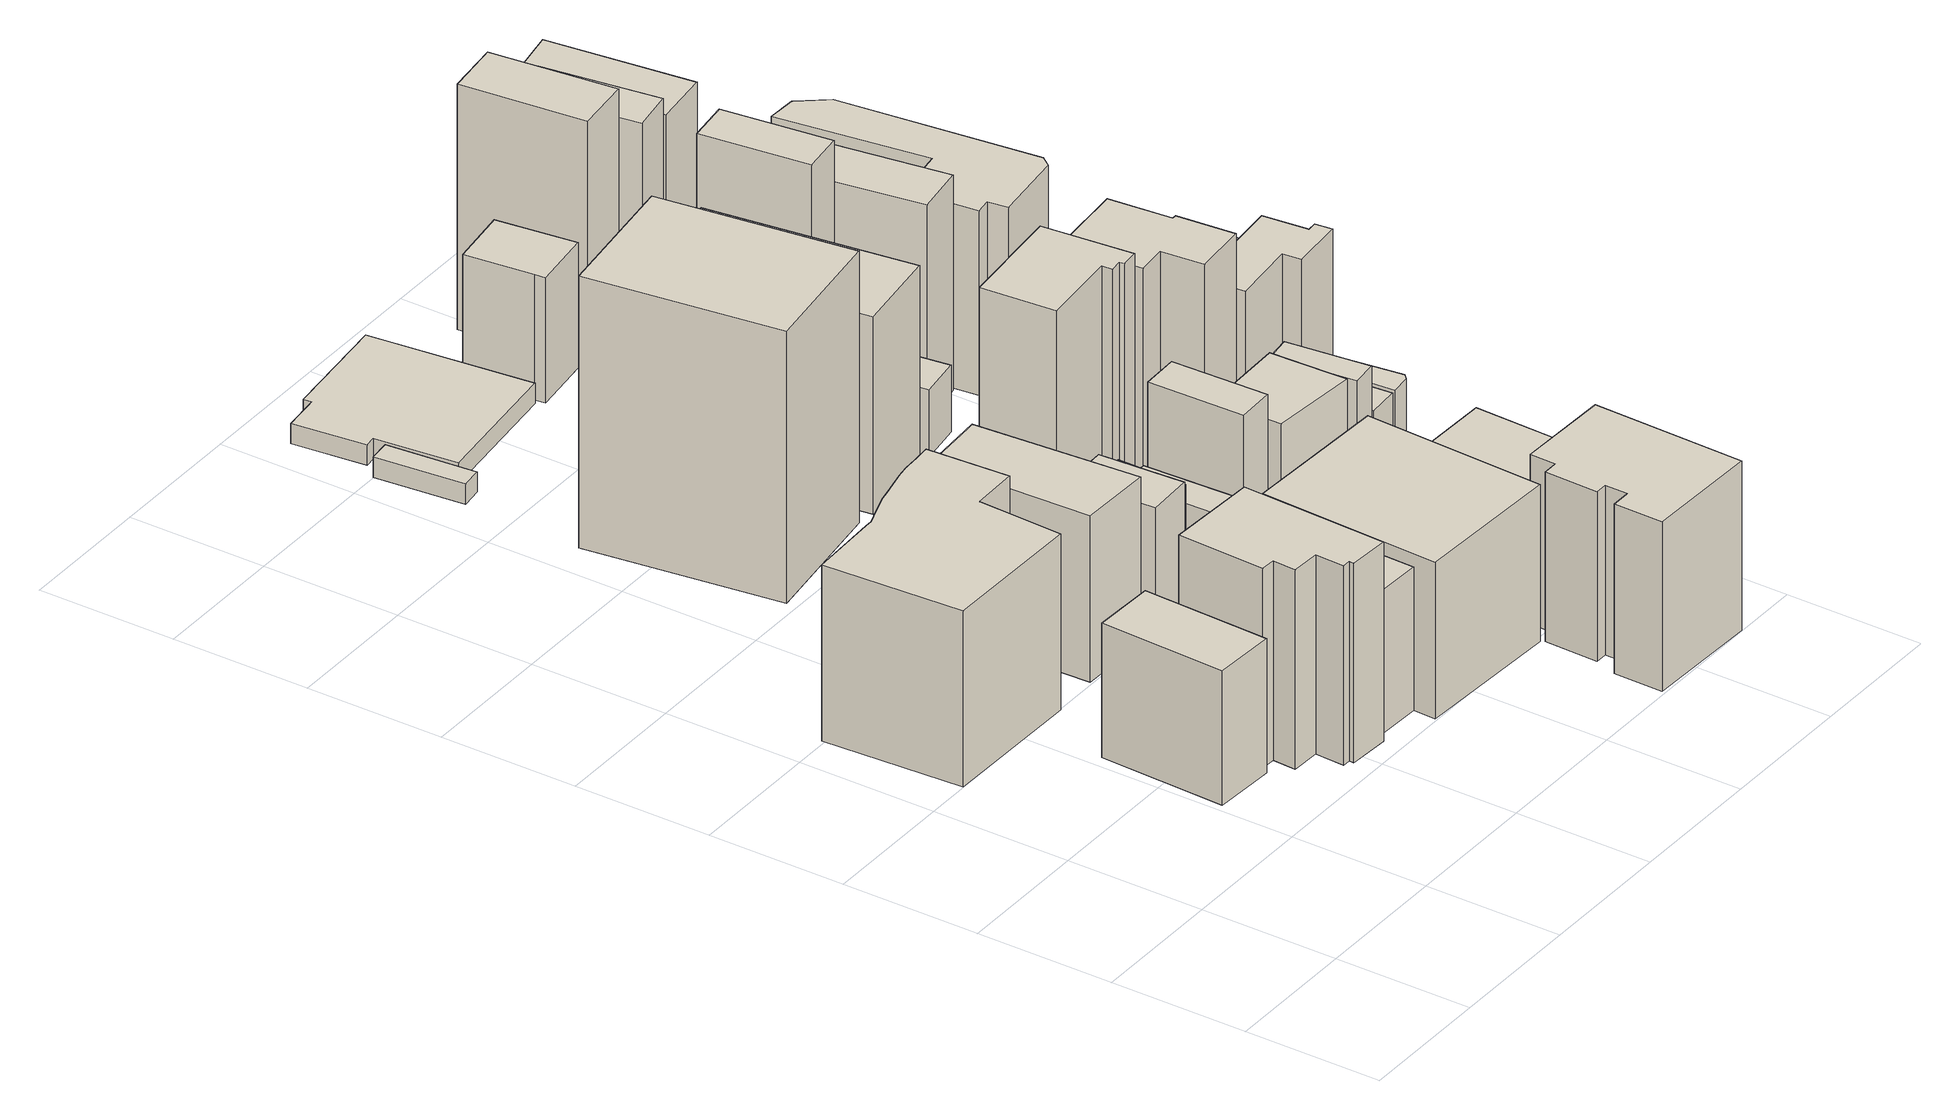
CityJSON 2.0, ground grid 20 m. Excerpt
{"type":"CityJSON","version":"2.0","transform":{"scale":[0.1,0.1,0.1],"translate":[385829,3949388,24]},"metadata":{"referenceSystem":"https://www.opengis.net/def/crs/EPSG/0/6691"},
"CityObjects":{
"building1":{"type":"Building","attributes":{"延べ面積換算係数":"1.00","大字・町コード":"53","町・丁目コード":"2","13+区市町村コード+大字・町コード+町・丁目コード":"13101053002","class":"3002","usage":"401","measuredHeight":26.1,"storeysAboveGround":6,"storeysBelowGround":0,"RiverFloodingRiskAttribute.description":"10","RiverFloodingRiskAttribute.rank":"1","RiverFloodingRiskAttribute.depth":0.02,"RiverFloodingRiskAttribute.adminType":"2","RiverFloodingRiskAttribute.scale":"2","BuildingDetailAttribute.buildingRoofEdgeArea":170.26,"BuildingDetailAttribute.fireproofStructureType":"1001","BuildingDetailAttribute.urbanPlanType":"21","BuildingDetailAttribute.areaClassificationType":"22","BuildingDetailAttribute.districtsAndZonesType":"10","BuildingDetailAttribute.landUseType":"212","BuildingDetailAttribute.detailedUsage":"1210","BuildingDetailAttribute.specifiedBuildingCoverageRate":80,"BuildingDetailAttribute.specifiedFloorAreaRate":600,"BuildingDetailAttribute.surveyYear":2021,"BuildingIDAttribute.prefecture":"13","BuildingIDAttribute.city":"13101"},"address":[{"country":"日本","locality":"東京都千代田区平河町二丁目"}],"geometry":[{"type":"Solid","lod":"1","boundaries":[[[[0,1,2,3]],[[2,4,5,3]],[[1,6,4,2]],[[0,7,6,1]],[[3,5,7,0]],[[4,6,7,5]]]]}]},
"building2":{"type":"Building","attributes":{"延べ面積換算係数":"1.00","大字・町コード":"53","町・丁目コード":"1","13+区市町村コード+大字・町コード+町・丁目コード":"13101053001","class":"3002","usage":"422","measuredHeight":43.1,"storeysAboveGround":9,"storeysBelowGround":1,"RiverFloodingRiskAttribute.description":"10","RiverFloodingRiskAttribute.rank":"1","RiverFloodingRiskAttribute.depth":0.04,"RiverFloodingRiskAttribute.adminType":"2","RiverFloodingRiskAttribute.scale":"2","BuildingDetailAttribute.buildingRoofEdgeArea":559.11,"BuildingDetailAttribute.fireproofStructureType":"1001","BuildingDetailAttribute.urbanPlanType":"21","BuildingDetailAttribute.areaClassificationType":"22","BuildingDetailAttribute.districtsAndZonesType":"10","BuildingDetailAttribute.landUseType":"214","BuildingDetailAttribute.detailedUsage":"1132","BuildingDetailAttribute.specifiedBuildingCoverageRate":80,"BuildingDetailAttribute.specifiedFloorAreaRate":600,"BuildingDetailAttribute.surveyYear":2021,"BuildingIDAttribute.prefecture":"13","BuildingIDAttribute.city":"13101"},"address":[{"country":"日本","locality":"東京都千代田区平河町一丁目"}],"geometry":[{"type":"Solid","lod":"1","boundaries":[[[[8,9,10,11,12,13,14,15,16,17,18,19,20,21]],[[20,22,23,21]],[[19,24,22,20]],[[18,25,24,19]],[[17,26,25,18]],[[16,27,26,17]],[[15,28,27,16]],[[14,29,28,15]],[[13,30,29,14]],[[12,31,30,13]],[[11,32,31,12]],[[10,33,32,11]],[[9,34,33,10]],[[8,35,34,9]],[[21,23,35,8]],[[22,24,25,26,27,28,29,30,31,32,33,34,35,23]]]]}]},
"building3":{"type":"Building","attributes":{"延べ面積換算係数":"1.00","大字・町コード":"53","町・丁目コード":"2","13+区市町村コード+大字・町コード+町・丁目コード":"13101053002","class":"3002","usage":"412","measuredHeight":32.1,"storeysAboveGround":9,"storeysBelowGround":0,"RiverFloodingRiskAttribute.description":"10","RiverFloodingRiskAttribute.rank":"1","RiverFloodingRiskAttribute.depth":0.04,"RiverFloodingRiskAttribute.adminType":"2","RiverFloodingRiskAttribute.scale":"2","BuildingDetailAttribute.buildingRoofEdgeArea":287.64,"BuildingDetailAttribute.fireproofStructureType":"1001","BuildingDetailAttribute.urbanPlanType":"21","BuildingDetailAttribute.areaClassificationType":"22","BuildingDetailAttribute.districtsAndZonesType":"6","BuildingDetailAttribute.landUseType":"211","BuildingDetailAttribute.detailedUsage":"1320","BuildingDetailAttribute.specifiedBuildingCoverageRate":60,"BuildingDetailAttribute.specifiedFloorAreaRate":400,"BuildingDetailAttribute.surveyYear":2021,"BuildingIDAttribute.prefecture":"13","BuildingIDAttribute.city":"13101"},"address":[{"country":"日本","locality":"東京都千代田区平河町二丁目"}],"geometry":[{"type":"Solid","lod":"1","boundaries":[[[[36,37,38,39,40,41,42,43,44,45]],[[44,46,47,45]],[[43,48,46,44]],[[42,49,48,43]],[[41,50,49,42]],[[40,51,50,41]],[[39,52,51,40]],[[38,53,52,39]],[[37,54,53,38]],[[36,55,54,37]],[[45,47,55,36]],[[46,48,49,50,51,52,53,54,55,47]]]]}]},
"building4":{"type":"Building","attributes":{"延べ面積換算係数":"1.00","大字・町コード":"53","町・丁目コード":"2","13+区市町村コード+大字・町コード+町・丁目コード":"13101053002","class":"3002","usage":"401","measuredHeight":28.5,"storeysAboveGround":7,"storeysBelowGround":1,"RiverFloodingRiskAttribute.description":"10","RiverFloodingRiskAttribute.rank":"1","RiverFloodingRiskAttribute.depth":0.13,"RiverFloodingRiskAttribute.adminType":"2","RiverFloodingRiskAttribute.scale":"2","BuildingDetailAttribute.buildingRoofEdgeArea":133.7,"BuildingDetailAttribute.fireproofStructureType":"1001","BuildingDetailAttribute.urbanPlanType":"21","BuildingDetailAttribute.areaClassificationType":"22","BuildingDetailAttribute.districtsAndZonesType":"6","BuildingDetailAttribute.landUseType":"212","BuildingDetailAttribute.detailedUsage":"1210","BuildingDetailAttribute.specifiedBuildingCoverageRate":60,"BuildingDetailAttribute.specifiedFloorAreaRate":400,"BuildingDetailAttribute.surveyYear":2021,"BuildingIDAttribute.prefecture":"13","BuildingIDAttribute.city":"13101"},"address":[{"country":"日本","locality":"東京都千代田区平河町二丁目"}],"geometry":[{"type":"Solid","lod":"1","boundaries":[[[[56,57,58,59]],[[58,60,61,59]],[[57,62,60,58]],[[56,63,62,57]],[[59,61,63,56]],[[60,62,63,61]]]]}]},
"building5":{"type":"Building","attributes":{"延べ面積換算係数":"1.00","大字・町コード":"53","町・丁目コード":"1","13+区市町村コード+大字・町コード+町・丁目コード":"13101053001","class":"3002","usage":"401","measuredHeight":33.7,"storeysAboveGround":7,"storeysBelowGround":1,"RiverFloodingRiskAttribute.description":"10","RiverFloodingRiskAttribute.rank":"1","RiverFloodingRiskAttribute.depth":0.04,"RiverFloodingRiskAttribute.adminType":"2","RiverFloodingRiskAttribute.scale":"2","BuildingDetailAttribute.buildingRoofEdgeArea":125.47,"BuildingDetailAttribute.fireproofStructureType":"1001","BuildingDetailAttribute.urbanPlanType":"21","BuildingDetailAttribute.areaClassificationType":"22","BuildingDetailAttribute.districtsAndZonesType":"10","BuildingDetailAttribute.landUseType":"212","BuildingDetailAttribute.detailedUsage":"1210","BuildingDetailAttribute.specifiedBuildingCoverageRate":80,"BuildingDetailAttribute.specifiedFloorAreaRate":600,"BuildingDetailAttribute.surveyYear":2021,"BuildingIDAttribute.prefecture":"13","BuildingIDAttribute.city":"13101"},"address":[{"country":"日本","locality":"東京都千代田区平河町一丁目"}],"geometry":[{"type":"Solid","lod":"1","boundaries":[[[[64,65,66,67]],[[66,68,69,67]],[[65,70,68,66]],[[64,71,70,65]],[[67,69,71,64]],[[68,70,71,69]]]]}]},
"building6":{"type":"Building","attributes":{"延べ面積換算係数":"1.00","大字・町コード":"40","町・丁目コード":"3","13+区市町村コード+大字・町コード+町・丁目コード":"13101040003","地区計画":"麹町地区","class":"3001","usage":"401","measuredHeight":-9999,"storeysAboveGround":5,"storeysBelowGround":0,"RiverFloodingRiskAttribute.description":"10","RiverFloodingRiskAttribute.rank":"1","RiverFloodingRiskAttribute.depth":0.02,"RiverFloodingRiskAttribute.adminType":"2","RiverFloodingRiskAttribute.scale":"2","BuildingDetailAttribute.buildingRoofEdgeArea":41.03,"BuildingDetailAttribute.fireproofStructureType":"1001","BuildingDetailAttribute.urbanPlanType":"21","BuildingDetailAttribute.areaClassificationType":"22","BuildingDetailAttribute.districtsAndZonesType":"10","BuildingDetailAttribute.landUseType":"212","BuildingDetailAttribute.detailedUsage":"1210","BuildingDetailAttribute.specifiedBuildingCoverageRate":80,"BuildingDetailAttribute.specifiedFloorAreaRate":700,"BuildingDetailAttribute.surveyYear":2021,"BuildingIDAttribute.prefecture":"13","BuildingIDAttribute.city":"13101"},"address":[{"country":"日本","locality":"東京都千代田区麹町三丁目"}],"geometry":[{"type":"Solid","lod":"1","boundaries":[[[[72,73,74,75]],[[74,76,77,75]],[[73,78,76,74]],[[72,79,78,73]],[[75,77,79,72]],[[76,78,79,77]]]]}]},
"building7":{"type":"Building","attributes":{"延べ面積換算係数":"1.00","大字・町コード":"53","町・丁目コード":"1","13+区市町村コード+大字・町コード+町・丁目コード":"13101053001","class":"3002","usage":"401","measuredHeight":43.9,"storeysAboveGround":10,"storeysBelowGround":3,"RiverFloodingRiskAttribute.description":"10","RiverFloodingRiskAttribute.rank":"1","RiverFloodingRiskAttribute.depth":0.01,"RiverFloodingRiskAttribute.adminType":"2","RiverFloodingRiskAttribute.scale":"2","BuildingDetailAttribute.buildingRoofEdgeArea":583.59,"BuildingDetailAttribute.fireproofStructureType":"1001","BuildingDetailAttribute.urbanPlanType":"21","BuildingDetailAttribute.areaClassificationType":"22","BuildingDetailAttribute.districtsAndZonesType":"10","BuildingDetailAttribute.landUseType":"212","BuildingDetailAttribute.detailedUsage":"1210","BuildingDetailAttribute.specifiedBuildingCoverageRate":80,"BuildingDetailAttribute.specifiedFloorAreaRate":600,"BuildingDetailAttribute.surveyYear":2021,"BuildingIDAttribute.prefecture":"13","BuildingIDAttribute.city":"13101"},"address":[{"country":"日本","locality":"東京都千代田区平河町一丁目"}],"geometry":[{"type":"Solid","lod":"1","boundaries":[[[[80,81,82,83]],[[82,84,85,83]],[[81,86,84,82]],[[80,87,86,81]],[[83,85,87,80]],[[84,86,87,85]]]]}]},
"building8":{"type":"Building","attributes":{"延べ面積換算係数":"1.00","大字・町コード":"53","町・丁目コード":"1","13+区市町村コード+大字・町コード+町・丁目コード":"13101053001","class":"3002","usage":"401","measuredHeight":27.4,"storeysAboveGround":6,"storeysBelowGround":1,"RiverFloodingRiskAttribute.description":"10","RiverFloodingRiskAttribute.rank":"1","RiverFloodingRiskAttribute.depth":0.11,"RiverFloodingRiskAttribute.adminType":"2","RiverFloodingRiskAttribute.scale":"2","BuildingDetailAttribute.buildingRoofEdgeArea":85.59,"BuildingDetailAttribute.fireproofStructureType":"1001","BuildingDetailAttribute.urbanPlanType":"21","BuildingDetailAttribute.areaClassificationType":"22","BuildingDetailAttribute.districtsAndZonesType":"10","BuildingDetailAttribute.landUseType":"212","BuildingDetailAttribute.detailedUsage":"1210","BuildingDetailAttribute.specifiedBuildingCoverageRate":80,"BuildingDetailAttribute.specifiedFloorAreaRate":500,"BuildingDetailAttribute.surveyYear":2021,"BuildingIDAttribute.prefecture":"13","BuildingIDAttribute.city":"13101"},"address":[{"country":"日本","locality":"東京都千代田区平河町一丁目"}],"geometry":[{"type":"Solid","lod":"1","boundaries":[[[[88,89,90,91]],[[90,92,93,91]],[[89,94,92,90]],[[88,95,94,89]],[[91,93,95,88]],[[92,94,95,93]]]]}]},
"building9":{"type":"Building","attributes":{"延べ面積換算係数":"0.80","大字・町コード":"53","町・丁目コード":"2","13+区市町村コード+大字・町コード+町・丁目コード":"13101053002","class":"3002","usage":"401","measuredHeight":28,"storeysAboveGround":6,"storeysBelowGround":1,"RiverFloodingRiskAttribute.description":"10","RiverFloodingRiskAttribute.rank":"1","RiverFloodingRiskAttribute.depth":0.17,"RiverFloodingRiskAttribute.adminType":"2","RiverFloodingRiskAttribute.scale":"2","BuildingDetailAttribute.buildingRoofEdgeArea":584.07,"BuildingDetailAttribute.fireproofStructureType":"1001","BuildingDetailAttribute.urbanPlanType":"21","BuildingDetailAttribute.areaClassificationType":"22","BuildingDetailAttribute.districtsAndZonesType":"6","BuildingDetailAttribute.landUseType":"212","BuildingDetailAttribute.detailedUsage":"1210","BuildingDetailAttribute.specifiedBuildingCoverageRate":60,"BuildingDetailAttribute.specifiedFloorAreaRate":400,"BuildingDetailAttribute.surveyYear":2021,"BuildingIDAttribute.prefecture":"13","BuildingIDAttribute.city":"13101"},"address":[{"country":"日本","locality":"東京都千代田区平河町二丁目"}],"geometry":[{"type":"Solid","lod":"1","boundaries":[[[[96,97,98,99]],[[98,100,101,99]],[[97,102,100,98]],[[96,103,102,97]],[[99,101,103,96]],[[100,102,103,101]]]]}]},
"building10":{"type":"Building","attributes":{"延べ面積換算係数":"1.00","大字・町コード":"53","町・丁目コード":"1","13+区市町村コード+大字・町コード+町・丁目コード":"13101053001","class":"3002","usage":"401","measuredHeight":19.5,"storeysAboveGround":5,"storeysBelowGround":0,"RiverFloodingRiskAttribute.description":"10","RiverFloodingRiskAttribute.rank":"1","RiverFloodingRiskAttribute.depth":0.05,"RiverFloodingRiskAttribute.adminType":"2","RiverFloodingRiskAttribute.scale":"2","BuildingDetailAttribute.buildingRoofEdgeArea":51.95,"BuildingDetailAttribute.fireproofStructureType":"1001","BuildingDetailAttribute.urbanPlanType":"21","BuildingDetailAttribute.areaClassificationType":"22","BuildingDetailAttribute.districtsAndZonesType":"10","BuildingDetailAttribute.landUseType":"212","BuildingDetailAttribute.detailedUsage":"1210","BuildingDetailAttribute.specifiedBuildingCoverageRate":80,"BuildingDetailAttribute.specifiedFloorAreaRate":500,"BuildingDetailAttribute.surveyYear":2021,"BuildingIDAttribute.prefecture":"13","BuildingIDAttribute.city":"13101"},"address":[{"country":"日本","locality":"東京都千代田区平河町一丁目"}],"geometry":[{"type":"Solid","lod":"1","boundaries":[[[[104,105,106,107]],[[106,108,109,107]],[[105,110,108,106]],[[104,111,110,105]],[[107,109,111,104]],[[108,110,111,109]]]]}]},
"building11":{"type":"Building","attributes":{"延べ面積換算係数":"1.00","大字・町コード":"53","町・丁目コード":"1","13+区市町村コード+大字・町コード+町・丁目コード":"13101053001","class":"3002","usage":"412","measuredHeight":41.7,"storeysAboveGround":12,"storeysBelowGround":0,"RiverFloodingRiskAttribute.description":"10","RiverFloodingRiskAttribute.rank":"1","RiverFloodingRiskAttribute.depth":0.03,"RiverFloodingRiskAttribute.adminType":"2","RiverFloodingRiskAttribute.scale":"2","BuildingDetailAttribute.buildingRoofEdgeArea":249.78,"BuildingDetailAttribute.fireproofStructureType":"1001","BuildingDetailAttribute.urbanPlanType":"21","BuildingDetailAttribute.areaClassificationType":"22","BuildingDetailAttribute.districtsAndZonesType":"10","BuildingDetailAttribute.landUseType":"211","BuildingDetailAttribute.detailedUsage":"1320","BuildingDetailAttribute.specifiedBuildingCoverageRate":80,"BuildingDetailAttribute.specifiedFloorAreaRate":600,"BuildingDetailAttribute.surveyYear":2021,"BuildingIDAttribute.prefecture":"13","BuildingIDAttribute.city":"13101"},"address":[{"country":"日本","locality":"東京都千代田区平河町一丁目"}],"geometry":[{"type":"Solid","lod":"1","boundaries":[[[[112,113,114,115,116,117,118,119]],[[118,120,121,119]],[[117,122,120,118]],[[116,123,122,117]],[[115,124,123,116]],[[114,125,124,115]],[[113,126,125,114]],[[112,127,126,113]],[[119,121,127,112]],[[120,122,123,124,125,126,127,121]]]]}]},
"building12":{"type":"Building","attributes":{"延べ面積換算係数":"1.00","大字・町コード":"40","町・丁目コード":"3","13+区市町村コード+大字・町コード+町・丁目コード":"13101040003","地区計画":"麹町地区","class":"3002","usage":"401","measuredHeight":-9999,"storeysAboveGround":7,"storeysBelowGround":1,"RiverFloodingRiskAttribute.description":"10","RiverFloodingRiskAttribute.rank":"1","RiverFloodingRiskAttribute.depth":0.01,"RiverFloodingRiskAttribute.adminType":"2","RiverFloodingRiskAttribute.scale":"2","BuildingDetailAttribute.buildingRoofEdgeArea":467.16,"BuildingDetailAttribute.fireproofStructureType":"1001","BuildingDetailAttribute.urbanPlanType":"21","BuildingDetailAttribute.areaClassificationType":"22","BuildingDetailAttribute.districtsAndZonesType":"10","BuildingDetailAttribute.landUseType":"212","BuildingDetailAttribute.detailedUsage":"1210","BuildingDetailAttribute.specifiedBuildingCoverageRate":80,"BuildingDetailAttribute.specifiedFloorAreaRate":700,"BuildingDetailAttribute.surveyYear":2021,"BuildingIDAttribute.prefecture":"13","BuildingIDAttribute.city":"13101"},"address":[{"country":"日本","locality":"東京都千代田区麹町三丁目"}],"geometry":[{"type":"Solid","lod":"1","boundaries":[[[[128,129,130,131,132,133,134,135]],[[134,136,137,135]],[[133,138,136,134]],[[132,139,138,133]],[[131,140,139,132]],[[130,141,140,131]],[[129,142,141,130]],[[128,143,142,129]],[[135,137,143,128]],[[136,138,139,140,141,142,143,137]]]]}]},
"building13":{"type":"Building","attributes":{"延べ面積換算係数":"1.00","大字・町コード":"53","町・丁目コード":"1","13+区市町村コード+大字・町コード+町・丁目コード":"13101053001","class":"3002","usage":"401","measuredHeight":17,"storeysAboveGround":5,"storeysBelowGround":0,"RiverFloodingRiskAttribute.description":"10","RiverFloodingRiskAttribute.rank":"1","RiverFloodingRiskAttribute.depth":0.05,"RiverFloodingRiskAttribute.adminType":"2","RiverFloodingRiskAttribute.scale":"2","BuildingDetailAttribute.buildingRoofEdgeArea":68.37,"BuildingDetailAttribute.fireproofStructureType":"1001","BuildingDetailAttribute.urbanPlanType":"21","BuildingDetailAttribute.areaClassificationType":"22","BuildingDetailAttribute.districtsAndZonesType":"10","BuildingDetailAttribute.landUseType":"212","BuildingDetailAttribute.detailedUsage":"1210","BuildingDetailAttribute.specifiedBuildingCoverageRate":80,"BuildingDetailAttribute.specifiedFloorAreaRate":500,"BuildingDetailAttribute.surveyYear":2021,"BuildingIDAttribute.prefecture":"13","BuildingIDAttribute.city":"13101"},"address":[{"country":"日本","locality":"東京都千代田区平河町一丁目"}],"geometry":[{"type":"Solid","lod":"1","boundaries":[[[[144,145,146,147]],[[146,148,149,147]],[[145,150,148,146]],[[144,151,150,145]],[[147,149,151,144]],[[148,150,151,149]]]]}]},
"building14":{"type":"Building","attributes":{"延べ面積換算係数":"1.00","大字・町コード":"53","町・丁目コード":"1","13+区市町村コード+大字・町コード+町・丁目コード":"13101053001","class":"3002","usage":"401","measuredHeight":37.2,"storeysAboveGround":8,"storeysBelowGround":1,"RiverFloodingRiskAttribute.description":"10","RiverFloodingRiskAttribute.rank":"1","RiverFloodingRiskAttribute.depth":0.01,"RiverFloodingRiskAttribute.adminType":"2","RiverFloodingRiskAttribute.scale":"2","BuildingDetailAttribute.buildingRoofEdgeArea":392.85,"BuildingDetailAttribute.fireproofStructureType":"1001","BuildingDetailAttribute.urbanPlanType":"21","BuildingDetailAttribute.areaClassificationType":"22","BuildingDetailAttribute.districtsAndZonesType":"10","BuildingDetailAttribute.landUseType":"212","BuildingDetailAttribute.detailedUsage":"1210","BuildingDetailAttribute.specifiedBuildingCoverageRate":80,"BuildingDetailAttribute.specifiedFloorAreaRate":600,"BuildingDetailAttribute.surveyYear":2021,"BuildingIDAttribute.prefecture":"13","BuildingIDAttribute.city":"13101"},"address":[{"country":"日本","locality":"東京都千代田区平河町一丁目"}],"geometry":[{"type":"Solid","lod":"1","boundaries":[[[[152,153,154,155]],[[154,156,157,155]],[[153,158,156,154]],[[152,159,158,153]],[[155,157,159,152]],[[156,158,159,157]]]]}]},
"building15":{"type":"Building","attributes":{"延べ面積換算係数":"1.00","大字・町コード":"53","町・丁目コード":"1","13+区市町村コード+大字・町コード+町・丁目コード":"13101053001","class":"3002","usage":"401","measuredHeight":29.1,"storeysAboveGround":6,"storeysBelowGround":1,"RiverFloodingRiskAttribute.description":"10","RiverFloodingRiskAttribute.rank":"1","RiverFloodingRiskAttribute.depth":0.13,"RiverFloodingRiskAttribute.adminType":"2","RiverFloodingRiskAttribute.scale":"2","BuildingDetailAttribute.buildingRoofEdgeArea":79.07,"BuildingDetailAttribute.fireproofStructureType":"1001","BuildingDetailAttribute.urbanPlanType":"21","BuildingDetailAttribute.areaClassificationType":"22","BuildingDetailAttribute.districtsAndZonesType":"10","BuildingDetailAttribute.landUseType":"212","BuildingDetailAttribute.detailedUsage":"1210","BuildingDetailAttribute.specifiedBuildingCoverageRate":80,"BuildingDetailAttribute.specifiedFloorAreaRate":500,"BuildingDetailAttribute.surveyYear":2021,"BuildingIDAttribute.prefecture":"13","BuildingIDAttribute.city":"13101"},"address":[{"country":"日本","locality":"東京都千代田区平河町一丁目"}],"geometry":[{"type":"Solid","lod":"1","boundaries":[[[[160,161,162,163]],[[162,164,165,163]],[[161,166,164,162]],[[160,167,166,161]],[[163,165,167,160]],[[164,166,167,165]]]]}]},
"building16":{"type":"Building","attributes":{"延べ面積換算係数":"1.00","大字・町コード":"53","町・丁目コード":"2","13+区市町村コード+大字・町コード+町・丁目コード":"13101053002","class":"3002","usage":"401","measuredHeight":27,"storeysAboveGround":15,"storeysBelowGround":0,"RiverFloodingRiskAttribute.description":"10","RiverFloodingRiskAttribute.rank":"1","RiverFloodingRiskAttribute.depth":0.17,"RiverFloodingRiskAttribute.adminType":"2","RiverFloodingRiskAttribute.scale":"2","BuildingDetailAttribute.buildingRoofEdgeArea":350.55,"BuildingDetailAttribute.fireproofStructureType":"1001","BuildingDetailAttribute.urbanPlanType":"21","BuildingDetailAttribute.areaClassificationType":"22","BuildingDetailAttribute.districtsAndZonesType":"6","BuildingDetailAttribute.landUseType":"212","BuildingDetailAttribute.detailedUsage":"1210","BuildingDetailAttribute.specifiedBuildingCoverageRate":60,"BuildingDetailAttribute.specifiedFloorAreaRate":400,"BuildingDetailAttribute.surveyYear":2021,"BuildingIDAttribute.prefecture":"13","BuildingIDAttribute.city":"13101"},"address":[{"country":"日本","locality":"東京都千代田区平河町二丁目"}],"geometry":[{"type":"Solid","lod":"1","boundaries":[[[[168,169,170,171,172,173,174,175,176,177]],[[176,178,179,177]],[[175,180,178,176]],[[174,181,180,175]],[[173,182,181,174]],[[172,183,182,173]],[[171,184,183,172]],[[170,185,184,171]],[[169,186,185,170]],[[168,187,186,169]],[[177,179,187,168]],[[178,180,181,182,183,184,185,186,187,179]]]]}]},
"building17":{"type":"Building","attributes":{"延べ面積換算係数":"1.00","大字・町コード":"40","町・丁目コード":"3","13+区市町村コード+大字・町コード+町・丁目コード":"13101040003","地区計画":"麹町地区","class":"3002","usage":"401","measuredHeight":28.4,"storeysAboveGround":6,"storeysBelowGround":0,"RiverFloodingRiskAttribute.description":"10","RiverFloodingRiskAttribute.rank":"1","RiverFloodingRiskAttribute.depth":0.01,"RiverFloodingRiskAttribute.adminType":"2","RiverFloodingRiskAttribute.scale":"2","BuildingDetailAttribute.buildingRoofEdgeArea":102.96,"BuildingDetailAttribute.fireproofStructureType":"1001","BuildingDetailAttribute.urbanPlanType":"21","BuildingDetailAttribute.areaClassificationType":"22","BuildingDetailAttribute.districtsAndZonesType":"10","BuildingDetailAttribute.landUseType":"212","BuildingDetailAttribute.detailedUsage":"1210","BuildingDetailAttribute.specifiedBuildingCoverageRate":80,"BuildingDetailAttribute.specifiedFloorAreaRate":700,"BuildingDetailAttribute.surveyYear":2021,"BuildingIDAttribute.prefecture":"13","BuildingIDAttribute.city":"13101"},"address":[{"country":"日本","locality":"東京都千代田区麹町三丁目"}],"geometry":[{"type":"Solid","lod":"1","boundaries":[[[[188,189,190,191,192]],[[191,193,194,192]],[[190,195,193,191]],[[189,196,195,190]],[[188,197,196,189]],[[192,194,197,188]],[[193,195,196,197,194]]]]}]},
"building18":{"type":"Building","attributes":{"延べ面積換算係数":"1.00","大字・町コード":"53","町・丁目コード":"1","13+区市町村コード+大字・町コード+町・丁目コード":"13101053001","class":"3002","usage":"401","measuredHeight":41.3,"storeysAboveGround":10,"storeysBelowGround":0,"RiverFloodingRiskAttribute.description":"10","RiverFloodingRiskAttribute.rank":"1","RiverFloodingRiskAttribute.depth":0.13,"RiverFloodingRiskAttribute.adminType":"2","RiverFloodingRiskAttribute.scale":"2","BuildingDetailAttribute.buildingRoofEdgeArea":197.87,"BuildingDetailAttribute.fireproofStructureType":"1001","BuildingDetailAttribute.urbanPlanType":"21","BuildingDetailAttribute.areaClassificationType":"22","BuildingDetailAttribute.districtsAndZonesType":"10","BuildingDetailAttribute.landUseType":"212","BuildingDetailAttribute.detailedUsage":"1210","BuildingDetailAttribute.specifiedBuildingCoverageRate":80,"BuildingDetailAttribute.specifiedFloorAreaRate":600,"BuildingDetailAttribute.surveyYear":2021,"BuildingIDAttribute.prefecture":"13","BuildingIDAttribute.city":"13101"},"address":[{"country":"日本","locality":"東京都千代田区平河町一丁目"}],"geometry":[{"type":"Solid","lod":"1","boundaries":[[[[198,199,200,201,202,203,204,205,206,207]],[[206,208,209,207]],[[205,210,208,206]],[[204,211,210,205]],[[203,212,211,204]],[[202,213,212,203]],[[201,214,213,202]],[[200,215,214,201]],[[199,216,215,200]],[[198,217,216,199]],[[207,209,217,198]],[[208,210,211,212,213,214,215,216,217,209]]]]}]},
"building19":{"type":"Building","attributes":{"延べ面積換算係数":"1.00","大字・町コード":"53","町・丁目コード":"1","13+区市町村コード+大字・町コード+町・丁目コード":"13101053001","class":"3002","usage":"401","measuredHeight":28.2,"storeysAboveGround":6,"storeysBelowGround":1,"RiverFloodingRiskAttribute.description":"10","RiverFloodingRiskAttribute.rank":"1","RiverFloodingRiskAttribute.depth":0.19,"RiverFloodingRiskAttribute.adminType":"2","RiverFloodingRiskAttribute.scale":"2","BuildingDetailAttribute.buildingRoofEdgeArea":138.06,"BuildingDetailAttribute.fireproofStructureType":"1001","BuildingDetailAttribute.urbanPlanType":"21","BuildingDetailAttribute.areaClassificationType":"22","BuildingDetailAttribute.districtsAndZonesType":"10","BuildingDetailAttribute.landUseType":"212","BuildingDetailAttribute.detailedUsage":"1210","BuildingDetailAttribute.specifiedBuildingCoverageRate":80,"BuildingDetailAttribute.specifiedFloorAreaRate":500,"BuildingDetailAttribute.surveyYear":2021,"BuildingIDAttribute.prefecture":"13","BuildingIDAttribute.city":"13101"},"address":[{"country":"日本","locality":"東京都千代田区平河町一丁目"}],"geometry":[{"type":"Solid","lod":"1","boundaries":[[[[218,219,220,221]],[[220,222,223,221]],[[219,224,222,220]],[[218,225,224,219]],[[221,223,225,218]],[[222,224,225,223]]]]}]},
"building20":{"type":"Building","attributes":{"延べ面積換算係数":"1.00","大字・町コード":"53","町・丁目コード":"1","13+区市町村コード+大字・町コード+町・丁目コード":"13101053001","class":"3002","usage":"401","measuredHeight":11.4,"storeysAboveGround":3,"storeysBelowGround":0,"RiverFloodingRiskAttribute.description":"10","RiverFloodingRiskAttribute.rank":"1","RiverFloodingRiskAttribute.depth":0.01,"RiverFloodingRiskAttribute.adminType":"2","RiverFloodingRiskAttribute.scale":"2","BuildingDetailAttribute.buildingRoofEdgeArea":94.11,"BuildingDetailAttribute.fireproofStructureType":"1001","BuildingDetailAttribute.urbanPlanType":"21","BuildingDetailAttribute.areaClassificationType":"22","BuildingDetailAttribute.districtsAndZonesType":"10","BuildingDetailAttribute.landUseType":"212","BuildingDetailAttribute.detailedUsage":"1210","BuildingDetailAttribute.specifiedBuildingCoverageRate":80,"BuildingDetailAttribute.specifiedFloorAreaRate":600,"BuildingDetailAttribute.surveyYear":2021,"BuildingIDAttribute.prefecture":"13","BuildingIDAttribute.city":"13101"},"address":[{"country":"日本","locality":"東京都千代田区平河町一丁目"}],"geometry":[{"type":"Solid","lod":"1","boundaries":[[[[226,227,228,229]],[[228,230,231,229]],[[227,232,230,228]],[[226,233,232,227]],[[229,231,233,226]],[[230,232,233,231]]]]}]},
"building21":{"type":"Building","attributes":{"延べ面積換算係数":"1.00","大字・町コード":"53","町・丁目コード":"2","13+区市町村コード+大字・町コード+町・丁目コード":"13101053002","class":"3002","usage":"401","measuredHeight":20,"storeysAboveGround":5,"storeysBelowGround":1,"RiverFloodingRiskAttribute.description":"10","RiverFloodingRiskAttribute.rank":"1","RiverFloodingRiskAttribute.depth":0.19,"RiverFloodingRiskAttribute.adminType":"2","RiverFloodingRiskAttribute.scale":"2","BuildingDetailAttribute.buildingRoofEdgeArea":368.19,"BuildingDetailAttribute.fireproofStructureType":"1001","BuildingDetailAttribute.urbanPlanType":"21","BuildingDetailAttribute.areaClassificationType":"22","BuildingDetailAttribute.districtsAndZonesType":"6","BuildingDetailAttribute.landUseType":"212","BuildingDetailAttribute.detailedUsage":"1210","BuildingDetailAttribute.specifiedBuildingCoverageRate":60,"BuildingDetailAttribute.specifiedFloorAreaRate":400,"BuildingDetailAttribute.surveyYear":2021,"BuildingIDAttribute.prefecture":"13","BuildingIDAttribute.city":"13101"},"address":[{"country":"日本","locality":"東京都千代田区平河町二丁目"}],"geometry":[{"type":"Solid","lod":"1","boundaries":[[[[234,235,236,237]],[[236,238,239,237]],[[235,240,238,236]],[[234,241,240,235]],[[237,239,241,234]],[[238,240,241,239]]]]}]},
"building22":{"type":"Building","attributes":{"延べ面積換算係数":"1.00","大字・町コード":"53","町・丁目コード":"1","13+区市町村コード+大字・町コード+町・丁目コード":"13101053001","class":"3002","usage":"401","measuredHeight":41.5,"storeysAboveGround":9,"storeysBelowGround":1,"RiverFloodingRiskAttribute.description":"10","RiverFloodingRiskAttribute.rank":"1","RiverFloodingRiskAttribute.depth":0.01,"RiverFloodingRiskAttribute.adminType":"2","RiverFloodingRiskAttribute.scale":"2","BuildingDetailAttribute.buildingRoofEdgeArea":99.65,"BuildingDetailAttribute.fireproofStructureType":"1001","BuildingDetailAttribute.urbanPlanType":"21","BuildingDetailAttribute.areaClassificationType":"22","BuildingDetailAttribute.districtsAndZonesType":"10","BuildingDetailAttribute.landUseType":"212","BuildingDetailAttribute.detailedUsage":"1210","BuildingDetailAttribute.specifiedBuildingCoverageRate":80,"BuildingDetailAttribute.specifiedFloorAreaRate":600,"BuildingDetailAttribute.surveyYear":2021,"BuildingIDAttribute.prefecture":"13","BuildingIDAttribute.city":"13101"},"address":[{"country":"日本","locality":"東京都千代田区平河町一丁目"}],"geometry":[{"type":"Solid","lod":"1","boundaries":[[[[242,243,244,245]],[[244,246,247,245]],[[243,248,246,244]],[[242,249,248,243]],[[245,247,249,242]],[[246,248,249,247]]]]}]},
"building23":{"type":"Building","attributes":{"延べ面積換算係数":"1.00","大字・町コード":"40","町・丁目コード":"3","13+区市町村コード+大字・町コード+町・丁目コード":"13101040003","地区計画":"麹町地区","class":"3002","usage":"401","measuredHeight":40.5,"storeysAboveGround":6,"storeysBelowGround":0,"RiverFloodingRiskAttribute.description":"10","RiverFloodingRiskAttribute.rank":"1","RiverFloodingRiskAttribute.depth":0.01,"RiverFloodingRiskAttribute.adminType":"2","RiverFloodingRiskAttribute.scale":"2","BuildingDetailAttribute.buildingRoofEdgeArea":151.94,"BuildingDetailAttribute.fireproofStructureType":"1001","BuildingDetailAttribute.urbanPlanType":"21","BuildingDetailAttribute.areaClassificationType":"22","BuildingDetailAttribute.districtsAndZonesType":"10","BuildingDetailAttribute.landUseType":"212","BuildingDetailAttribute.detailedUsage":"1210","BuildingDetailAttribute.specifiedBuildingCoverageRate":80,"BuildingDetailAttribute.specifiedFloorAreaRate":700,"BuildingDetailAttribute.surveyYear":2021,"BuildingIDAttribute.prefecture":"13","BuildingIDAttribute.city":"13101"},"address":[{"country":"日本","locality":"東京都千代田区麹町三丁目"}],"geometry":[{"type":"Solid","lod":"1","boundaries":[[[[250,251,252,253]],[[252,254,255,253]],[[251,256,254,252]],[[250,257,256,251]],[[253,255,257,250]],[[254,256,257,255]]]]}]},
"building24":{"type":"Building","attributes":{"延べ面積換算係数":"1.00","大字・町コード":"53","町・丁目コード":"1","13+区市町村コード+大字・町コード+町・丁目コード":"13101053001","class":"3002","usage":"401","measuredHeight":23.6,"storeysAboveGround":6,"storeysBelowGround":0,"RiverFloodingRiskAttribute.description":"10","RiverFloodingRiskAttribute.rank":"1","RiverFloodingRiskAttribute.depth":0.02,"RiverFloodingRiskAttribute.adminType":"2","RiverFloodingRiskAttribute.scale":"2","BuildingDetailAttribute.buildingRoofEdgeArea":45.96,"BuildingDetailAttribute.fireproofStructureType":"1001","BuildingDetailAttribute.urbanPlanType":"21","BuildingDetailAttribute.areaClassificationType":"22","BuildingDetailAttribute.districtsAndZonesType":"10","BuildingDetailAttribute.landUseType":"212","BuildingDetailAttribute.detailedUsage":"1210","BuildingDetailAttribute.specifiedBuildingCoverageRate":80,"BuildingDetailAttribute.specifiedFloorAreaRate":500,"BuildingDetailAttribute.surveyYear":2021,"BuildingIDAttribute.prefecture":"13","BuildingIDAttribute.city":"13101"},"address":[{"country":"日本","locality":"東京都千代田区平河町一丁目"}],"geometry":[{"type":"Solid","lod":"1","boundaries":[[[[258,259,260,261]],[[260,262,263,261]],[[259,264,262,260]],[[258,265,264,259]],[[261,263,265,258]],[[262,264,265,263]]]]}]},
"building25":{"type":"Building","attributes":{"延べ面積換算係数":"1.00","大字・町コード":"53","町・丁目コード":"1","13+区市町村コード+大字・町コード+町・丁目コード":"13101053001","class":"3002","usage":"401","measuredHeight":35.4,"storeysAboveGround":10,"storeysBelowGround":1,"RiverFloodingRiskAttribute.description":"10","RiverFloodingRiskAttribute.rank":"1","RiverFloodingRiskAttribute.depth":0.01,"RiverFloodingRiskAttribute.adminType":"2","RiverFloodingRiskAttribute.scale":"2","BuildingDetailAttribute.buildingRoofEdgeArea":131.01,"BuildingDetailAttribute.fireproofStructureType":"1001","BuildingDetailAttribute.urbanPlanType":"21","BuildingDetailAttribute.areaClassificationType":"22","BuildingDetailAttribute.districtsAndZonesType":"10","BuildingDetailAttribute.landUseType":"212","BuildingDetailAttribute.detailedUsage":"1210","BuildingDetailAttribute.specifiedBuildingCoverageRate":80,"BuildingDetailAttribute.specifiedFloorAreaRate":600,"BuildingDetailAttribute.surveyYear":2021,"BuildingIDAttribute.prefecture":"13","BuildingIDAttribute.city":"13101"},"address":[{"country":"日本","locality":"東京都千代田区平河町一丁目"}],"geometry":[{"type":"Solid","lod":"1","boundaries":[[[[266,267,268,269,270,271]],[[270,272,273,271]],[[269,274,272,270]],[[268,275,274,269]],[[267,276,275,268]],[[266,277,276,267]],[[271,273,277,266]],[[272,274,275,276,277,273]]]]}]},
"building26":{"type":"Building","attributes":{"class":"3002","usage":"461","measuredHeight":33.7,"storeysAboveGround":9999,"storeysBelowGround":9999,"RiverFloodingRiskAttribute.description":"10","RiverFloodingRiskAttribute.rank":"1","RiverFloodingRiskAttribute.depth":0.02,"RiverFloodingRiskAttribute.adminType":"2","RiverFloodingRiskAttribute.scale":"2","BuildingDetailAttribute.buildingRoofEdgeArea":-9999,"BuildingDetailAttribute.fireproofStructureType":"1011","BuildingDetailAttribute.urbanPlanType":"21","BuildingDetailAttribute.areaClassificationType":"22","BuildingDetailAttribute.districtsAndZonesType":"10","BuildingDetailAttribute.landUseType":"224","BuildingDetailAttribute.detailedUsage":"0","BuildingDetailAttribute.specifiedBuildingCoverageRate":80,"BuildingDetailAttribute.specifiedFloorAreaRate":600,"BuildingDetailAttribute.surveyYear":"0001","BuildingIDAttribute.prefecture":"13","BuildingIDAttribute.city":"13101"},"geometry":[{"type":"Solid","lod":"1","boundaries":[[[[278,279,280,281,282,283,284,285]],[[284,286,287,285]],[[283,288,286,284]],[[282,289,288,283]],[[281,290,289,282]],[[280,291,290,281]],[[279,292,291,280]],[[278,293,292,279]],[[285,287,293,278]],[[286,288,289,290,291,292,293,287]]]]}]},
"building27":{"type":"Building","attributes":{"延べ面積換算係数":"1.00","大字・町コード":"53","町・丁目コード":"1","13+区市町村コード+大字・町コード+町・丁目コード":"13101053001","class":"3002","usage":"413","measuredHeight":14.8,"storeysAboveGround":4,"storeysBelowGround":0,"RiverFloodingRiskAttribute.description":"10","RiverFloodingRiskAttribute.rank":"1","RiverFloodingRiskAttribute.depth":0.21,"RiverFloodingRiskAttribute.adminType":"2","RiverFloodingRiskAttribute.scale":"2","BuildingDetailAttribute.buildingRoofEdgeArea":93.44,"BuildingDetailAttribute.fireproofStructureType":"1001","BuildingDetailAttribute.urbanPlanType":"21","BuildingDetailAttribute.areaClassificationType":"22","BuildingDetailAttribute.districtsAndZonesType":"10","BuildingDetailAttribute.landUseType":"211","BuildingDetailAttribute.detailedUsage":"1230","BuildingDetailAttribute.specifiedBuildingCoverageRate":80,"BuildingDetailAttribute.specifiedFloorAreaRate":500,"BuildingDetailAttribute.surveyYear":2021,"BuildingIDAttribute.prefecture":"13","BuildingIDAttribute.city":"13101"},"address":[{"country":"日本","locality":"東京都千代田区平河町一丁目"}],"geometry":[{"type":"Solid","lod":"1","boundaries":[[[[294,295,296,297]],[[296,298,299,297]],[[295,300,298,296]],[[294,301,300,295]],[[297,299,301,294]],[[298,300,301,299]]]]}]},
"building28":{"type":"Building","attributes":{"延べ面積換算係数":"1.00","大字・町コード":"53","町・丁目コード":"1","13+区市町村コード+大字・町コード+町・丁目コード":"13101053001","class":"3002","usage":"401","measuredHeight":33.9,"storeysAboveGround":7,"storeysBelowGround":2,"RiverFloodingRiskAttribute.description":"10","RiverFloodingRiskAttribute.rank":"1","RiverFloodingRiskAttribute.depth":0.03,"RiverFloodingRiskAttribute.adminType":"2","RiverFloodingRiskAttribute.scale":"2","BuildingDetailAttribute.buildingRoofEdgeArea":234.46,"BuildingDetailAttribute.fireproofStructureType":"1001","BuildingDetailAttribute.urbanPlanType":"21","BuildingDetailAttribute.areaClassificationType":"22","BuildingDetailAttribute.districtsAndZonesType":"10","BuildingDetailAttribute.landUseType":"212","BuildingDetailAttribute.detailedUsage":"1210","BuildingDetailAttribute.specifiedBuildingCoverageRate":80,"BuildingDetailAttribute.specifiedFloorAreaRate":600,"BuildingDetailAttribute.surveyYear":2021,"BuildingIDAttribute.prefecture":"13","BuildingIDAttribute.city":"13101"},"address":[{"country":"日本","locality":"東京都千代田区平河町一丁目"}],"geometry":[{"type":"Solid","lod":"1","boundaries":[[[[302,303,304,305,306]],[[305,307,308,306]],[[304,309,307,305]],[[303,310,309,304]],[[302,311,310,303]],[[306,308,311,302]],[[307,309,310,311,308]]]]}]},
"building29":{"type":"Building","attributes":{"延べ面積換算係数":"1.00","大字・町コード":"53","町・丁目コード":"1","13+区市町村コード+大字・町コード+町・丁目コード":"13101053001","class":"3002","usage":"413","measuredHeight":12.6,"storeysAboveGround":4,"storeysBelowGround":0,"RiverFloodingRiskAttribute.description":"10","RiverFloodingRiskAttribute.rank":"1","RiverFloodingRiskAttribute.depth":0.21,"RiverFloodingRiskAttribute.adminType":"2","RiverFloodingRiskAttribute.scale":"2","BuildingDetailAttribute.buildingRoofEdgeArea":93.44,"BuildingDetailAttribute.fireproofStructureType":"1001","BuildingDetailAttribute.urbanPlanType":"21","BuildingDetailAttribute.areaClassificationType":"22","BuildingDetailAttribute.districtsAndZonesType":"10","BuildingDetailAttribute.landUseType":"211","BuildingDetailAttribute.detailedUsage":"1230","BuildingDetailAttribute.specifiedBuildingCoverageRate":80,"BuildingDetailAttribute.specifiedFloorAreaRate":500,"BuildingDetailAttribute.surveyYear":2021,"BuildingIDAttribute.prefecture":"13","BuildingIDAttribute.city":"13101"},"address":[{"country":"日本","locality":"東京都千代田区平河町一丁目"}],"geometry":[{"type":"Solid","lod":"1","boundaries":[[[[312,313,314,315,316]],[[315,317,318,316]],[[314,319,317,315]],[[313,320,319,314]],[[312,321,320,313]],[[316,318,321,312]],[[317,319,320,321,318]]]]}]},
"building30":{"type":"Building","attributes":{"延べ面積換算係数":"1.00","大字・町コード":"53","町・丁目コード":"1","13+区市町村コード+大字・町コード+町・丁目コード":"13101053001","class":"3002","usage":"401","measuredHeight":25.5,"storeysAboveGround":6,"storeysBelowGround":0,"RiverFloodingRiskAttribute.description":"10","RiverFloodingRiskAttribute.rank":"1","RiverFloodingRiskAttribute.depth":0.01,"RiverFloodingRiskAttribute.adminType":"2","RiverFloodingRiskAttribute.scale":"2","BuildingDetailAttribute.buildingRoofEdgeArea":136.34,"BuildingDetailAttribute.fireproofStructureType":"1001","BuildingDetailAttribute.urbanPlanType":"21","BuildingDetailAttribute.areaClassificationType":"22","BuildingDetailAttribute.districtsAndZonesType":"10","BuildingDetailAttribute.landUseType":"212","BuildingDetailAttribute.detailedUsage":"1210","BuildingDetailAttribute.specifiedBuildingCoverageRate":80,"BuildingDetailAttribute.specifiedFloorAreaRate":600,"BuildingDetailAttribute.surveyYear":2021,"BuildingIDAttribute.prefecture":"13","BuildingIDAttribute.city":"13101"},"address":[{"country":"日本","locality":"東京都千代田区平河町一丁目"}],"geometry":[{"type":"Solid","lod":"1","boundaries":[[[[322,323,324,325]],[[324,326,327,325]],[[323,328,326,324]],[[322,329,328,323]],[[325,327,329,322]],[[326,328,329,327]]]]}]},
"building31":{"type":"Building","attributes":{"延べ面積換算係数":"1.00","大字・町コード":"40","町・丁目コード":"3","13+区市町村コード+大字・町コード+町・丁目コード":"13101040003","地区計画":"麹町地区","class":"3002","usage":"401","measuredHeight":34.1,"storeysAboveGround":9,"storeysBelowGround":1,"RiverFloodingRiskAttribute.description":"10","RiverFloodingRiskAttribute.rank":"1","RiverFloodingRiskAttribute.depth":0.01,"RiverFloodingRiskAttribute.adminType":"2","RiverFloodingRiskAttribute.scale":"2","BuildingDetailAttribute.buildingRoofEdgeArea":107.84,"BuildingDetailAttribute.fireproofStructureType":"1001","BuildingDetailAttribute.urbanPlanType":"21","BuildingDetailAttribute.areaClassificationType":"22","BuildingDetailAttribute.districtsAndZonesType":"10","BuildingDetailAttribute.landUseType":"212","BuildingDetailAttribute.detailedUsage":"1210","BuildingDetailAttribute.specifiedBuildingCoverageRate":80,"BuildingDetailAttribute.specifiedFloorAreaRate":700,"BuildingDetailAttribute.surveyYear":2021,"BuildingIDAttribute.prefecture":"13","BuildingIDAttribute.city":"13101"},"address":[{"country":"日本","locality":"東京都千代田区麹町三丁目"}],"geometry":[{"type":"Solid","lod":"1","boundaries":[[[[330,331,332,333]],[[332,334,335,333]],[[331,336,334,332]],[[330,337,336,331]],[[333,335,337,330]],[[334,336,337,335]]]]}]},
"building32":{"type":"Building","attributes":{"class":"3002","usage":"461","measuredHeight":29.3,"storeysAboveGround":9999,"storeysBelowGround":9999,"RiverFloodingRiskAttribute.description":"10","RiverFloodingRiskAttribute.rank":"1","RiverFloodingRiskAttribute.depth":0.01,"RiverFloodingRiskAttribute.adminType":"2","RiverFloodingRiskAttribute.scale":"2","BuildingDetailAttribute.buildingRoofEdgeArea":-9999,"BuildingDetailAttribute.fireproofStructureType":"1011","BuildingDetailAttribute.urbanPlanType":"21","BuildingDetailAttribute.areaClassificationType":"22","BuildingDetailAttribute.districtsAndZonesType":"10","BuildingDetailAttribute.landUseType":"224","BuildingDetailAttribute.detailedUsage":"0","BuildingDetailAttribute.specifiedBuildingCoverageRate":80,"BuildingDetailAttribute.specifiedFloorAreaRate":600,"BuildingDetailAttribute.surveyYear":"0001","BuildingIDAttribute.prefecture":"13","BuildingIDAttribute.city":"13101"},"geometry":[{"type":"Solid","lod":"1","boundaries":[[[[338,339,340,341,342,343,344,345,346,347]],[[346,348,349,347]],[[345,350,348,346]],[[344,351,350,345]],[[343,352,351,344]],[[342,353,352,343]],[[341,354,353,342]],[[340,355,354,341]],[[339,356,355,340]],[[338,357,356,339]],[[347,349,357,338]],[[348,350,351,352,353,354,355,356,357,349]]]]}]},
"building33":{"type":"Building","attributes":{"延べ面積換算係数":"1.00","大字・町コード":"40","町・丁目コード":"3","13+区市町村コード+大字・町コード+町・丁目コード":"13101040003","地区計画":"麹町地区","class":"3002","usage":"401","measuredHeight":35.2,"storeysAboveGround":8,"storeysBelowGround":1,"RiverFloodingRiskAttribute.description":"10","RiverFloodingRiskAttribute.rank":"1","RiverFloodingRiskAttribute.depth":0.02,"RiverFloodingRiskAttribute.adminType":"2","RiverFloodingRiskAttribute.scale":"2","BuildingDetailAttribute.buildingRoofEdgeArea":178.31,"BuildingDetailAttribute.fireproofStructureType":"1001","BuildingDetailAttribute.urbanPlanType":"21","BuildingDetailAttribute.areaClassificationType":"22","BuildingDetailAttribute.districtsAndZonesType":"10","BuildingDetailAttribute.landUseType":"212","BuildingDetailAttribute.detailedUsage":"1210","BuildingDetailAttribute.specifiedBuildingCoverageRate":80,"BuildingDetailAttribute.specifiedFloorAreaRate":700,"BuildingDetailAttribute.surveyYear":2021,"BuildingIDAttribute.prefecture":"13","BuildingIDAttribute.city":"13101"},"address":[{"country":"日本","locality":"東京都千代田区麹町三丁目"}],"geometry":[{"type":"Solid","lod":"1","boundaries":[[[[358,359,360,361]],[[360,362,363,361]],[[359,364,362,360]],[[358,365,364,359]],[[361,363,365,358]],[[362,364,365,363]]]]}]}
},
"vertices":[
[168,462,40],[260,459,40],[253,273,40],[161,277,40],[253,273,238],[161,277,238],[260,459,238],[168,462,238],
[223,801,44],[241,804,44],[264,805,44],[291,807,44],[298,687,44],[229,685,44],[224,561,44],[11,563,44],[0,767,44],[104,771,44],[116,771,44],[138,779,44],[168,789,44],[179,791,44],[168,789,304],[179,791,304],[138,779,304],[116,771,304],[104,771,304],[0,767,304],[11,563,304],[224,561,304],[229,685,304],[298,687,304],[291,807,304],[264,805,304],[241,804,304],[223,801,304],
[396,195,38],[335,198,38],[335,205,38],[323,205,38],[325,248,38],[282,250,38],[284,284,38],[262,285,38],[267,414,38],[404,408,38],[267,414,332],[404,408,332],[262,285,332],[284,284,332],[282,250,332],[325,248,332],[323,205,332],[335,205,332],[335,198,332],[396,195,332],
[476,204,37],[413,206,37],[418,417,37],[481,416,37],[418,417,249],[481,416,249],[413,206,249],[476,204,249],
[298,804,37],[398,810,37],[415,570,37],[306,572,37],[415,570,282],[306,572,282],[398,810,282],[298,804,282],
[205,1419,65],[174,1415,65],[161,1545,65],[193,1548,65],[161,1545,95],[193,1548,95],[174,1415,95],[205,1419,95],
[179,1250,58],[381,1277,58],[420,994,58],[218,966,58],[420,994,459],[218,966,459],[381,1277,459],[179,1250,459],
[417,678,36],[486,681,36],[493,557,36],[424,554,36],[493,557,237],[424,554,237],[486,681,237],[417,678,237],
[714,175,22],[494,184,22],[505,449,22],[725,440,22],[505,449,253],[725,440,253],[494,184,253],[714,175,253],
[550,594,37],[499,593,37],[498,695,37],[550,695,37],[498,695,190],[550,695,190],[499,593,190],[550,594,190],
[584,834,54],[597,702,54],[571,699,54],[569,706,54],[552,704,54],[551,720,54],[435,709,54],[425,818,54],[435,709,466],[425,818,466],[551,720,466],[552,704,466],[569,706,466],[571,699,466],[597,702,466],[584,834,466],
[181,1567,64],[169,1673,64],[224,1679,64],[223,1691,64],[388,1709,64],[414,1473,64],[210,1450,64],[197,1569,64],[210,1450,94],[197,1569,94],[414,1473,94],[388,1709,94],[223,1691,94],[224,1679,94],[169,1673,94],[181,1567,94],
[560,693,32],[605,694,32],[610,545,32],[564,543,32],[610,545,152],[564,543,152],[605,694,152],[560,693,152],
[398,1284,63],[527,1302,63],[569,1004,63],[440,986,63],[569,1004,354],[440,986,354],[527,1302,354],[398,1284,354],
[614,694,30],[670,696,30],[674,555,30],[618,553,30],[674,555,270],[618,553,270],[670,696,270],[614,694,270],
[902,1,0],[731,5,0],[732,77,0],[761,77,0],[761,110,0],[743,110,0],[745,189,0],[767,189,0],[768,227,0],[907,223,0],[768,227,250],[907,223,250],[767,189,250],[745,189,250],[743,110,250],[761,110,250],[761,77,250],[732,77,250],[731,5,250],[902,1,250],
[416,1476,67],[404,1575,67],[492,1587,67],[507,1472,67],[418,1460,67],[507,1472,252],[418,1460,252],[492,1587,252],[404,1575,252],[416,1476,252],
[747,746,48],[753,746,48],[761,661,48],[681,654,48],[675,716,48],[631,712,48],[629,735,48],[635,735,48],[626,828,48],[738,838,48],[626,828,422],[738,838,422],[635,735,422],[629,735,422],[631,712,422],[675,716,422],[681,654,422],[761,661,422],[753,746,422],[747,746,422],
[813,646,27],[817,533,27],[686,543,27],[684,642,27],[686,543,224],[684,642,224],[817,533,224],[813,646,224],
[564,1149,65],[626,1157,65],[646,1009,65],[584,1000,65],[646,1009,164],[584,1000,164],[626,1157,164],[564,1149,164],
[743,249,14],[748,433,14],[947,428,14],[942,243,14],[947,428,150],[942,243,150],[748,433,150],[743,249,150],
[602,1325,70],[622,1167,70],[560,1159,70],[540,1317,70],[560,1159,451],[540,1317,451],[622,1167,451],[602,1325,451],
[493,1643,69],[575,1653,69],[596,1471,69],[513,1462,69],[596,1471,431],[513,1462,431],[575,1653,431],[493,1643,431],
[870,532,27],[832,528,27],[819,648,27],[856,653,27],[819,648,215],[856,653,215],[832,528,215],[870,532,215],
[725,1059,66],[650,1047,66],[605,1322,66],[617,1324,66],[613,1348,66],[679,1357,66],[613,1348,384],[679,1357,384],[617,1324,384],[605,1322,384],[650,1047,384],[725,1059,384],
[923,732,29],[930,666,29],[944,667,29],[947,642,29],[868,635,29],[865,662,29],[769,652,29],[762,716,29],[769,652,336],[762,716,336],[865,662,336],[868,635,336],[947,642,336],[944,667,336],[930,666,336],[923,732,336],
[922,536,27],[875,532,27],[867,626,27],[914,630,27],[867,626,146],[914,630,146],[875,532,146],[922,536,146],
[747,871,54],[898,888,54],[915,874,54],[932,750,54],[765,732,54],[932,750,286],[765,732,286],[915,874,286],[898,888,286],[747,871,286],
[917,631,28],[949,634,28],[961,544,28],[954,537,28],[925,534,28],[954,537,149],[925,534,149],[961,544,149],[949,634,149],[917,631,149],
[792,1158,69],[716,1147,69],[686,1354,69],[761,1365,69],[686,1354,297],[761,1365,297],[716,1147,297],[792,1158,297],
[724,1491,73],[662,1481,73],[636,1651,73],[699,1661,73],[636,1651,341],[699,1661,341],[662,1481,341],[724,1491,341],
[880,1029,65],[869,1014,65],[762,1001,65],[757,1030,65],[735,1027,65],[723,1130,65],[802,1142,65],[770,1361,65],[813,1359,65],[845,1319,65],[813,1359,337],[845,1319,337],[770,1361,337],[802,1142,337],[723,1130,337],[735,1027,337],[757,1030,337],[762,1001,337],[869,1014,337],[880,1029,337],
[815,1502,74],[732,1492,74],[707,1700,74],[789,1715,74],[707,1700,312],[789,1715,312],[732,1492,312],[815,1502,312]
]}
